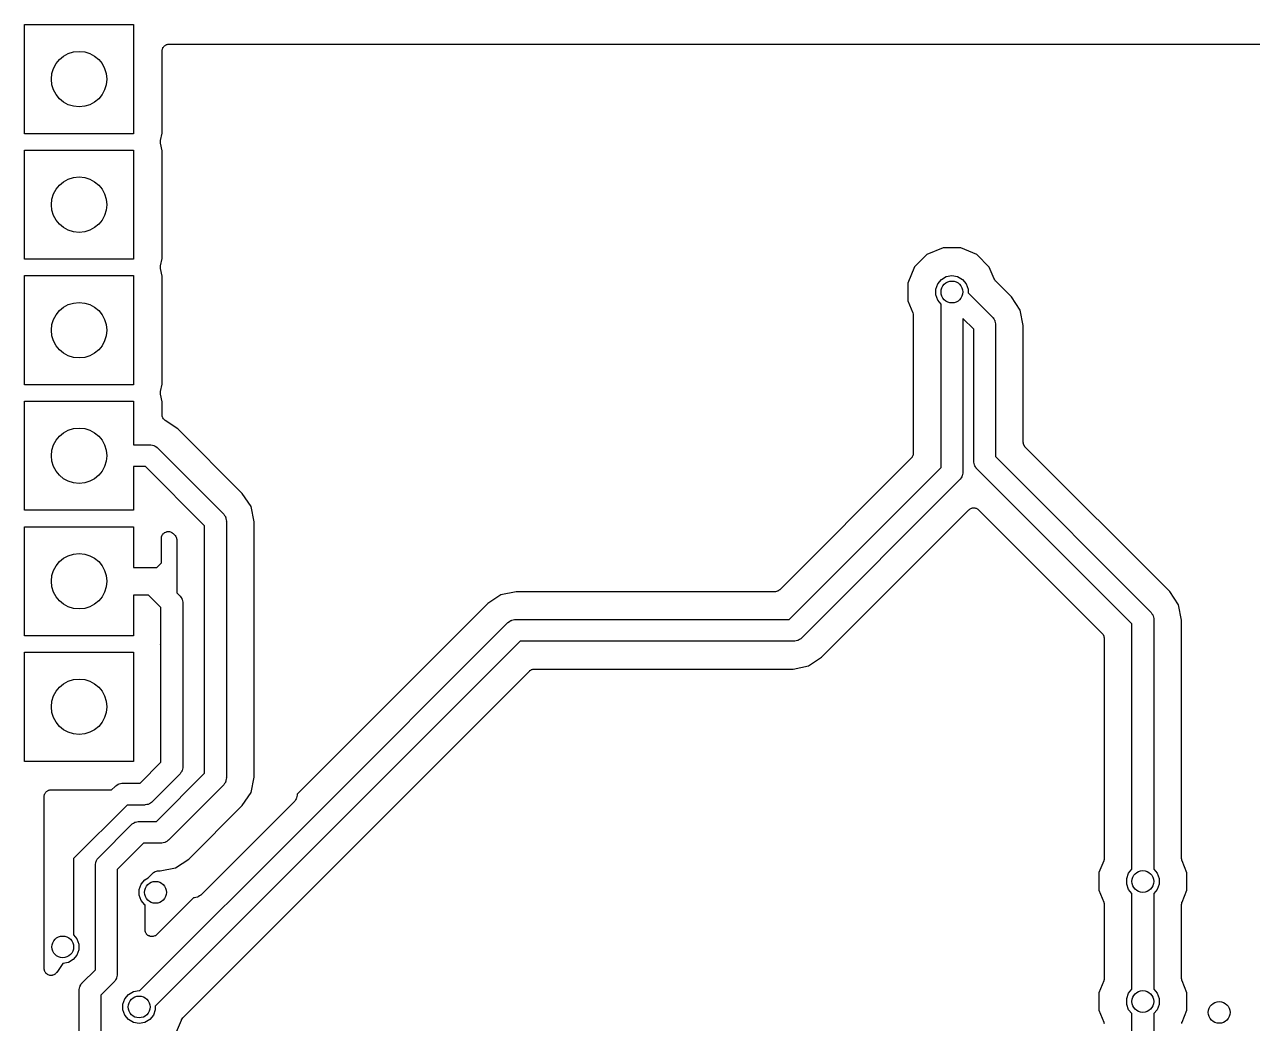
# Model space of a CAD drawing. Extents: x 0.2 to 50.9, y 0.2 to 28.3.
# Drawn here: x 0.2 to 22.71, y 10 to 28.3 of the extents above; entities that cross this region are included whole.
import ezdxf

# ---------------------------------------------------------------- set-up
doc = ezdxf.new("R2010")
doc.units = 0
doc.header["$MEASUREMENT"] = 0
doc.layers.add('BLACK', color=7, linetype='CONTINUOUS')

msp = doc.modelspace()

# ---------------------------------------------------------------- linework, layer by layer
at = {"layer": 'Black'}
for p, q in [((0.2, 26.3), (0.2, 28.3)), ((0.2, 28.3), (2.2, 28.3)), ((2.2, 28.3), (2.2, 26.3)), ((2.75866, 27.9038), (2.76581, 27.9123)), ((2.76581, 27.9123), (2.77543, 27.9178)), ((2.77543, 27.9178), (2.78394, 27.925)), ((2.78394, 27.925), (2.79438, 27.9288)), ((2.79438, 27.9288), (2.804, 27.9343)), ((2.804, 27.9343), (2.81495, 27.9363)), ((2.81495, 27.9363), (2.82539, 27.9401)), ((2.82539, 27.9401), (2.8365, 27.9401)), ((2.8365, 27.9401), (2.84744, 27.942)), ((2.84744, 27.942), (50.815, 27.942)), ((2.72044, 27.815), (2.72237, 27.8259)), ((2.72044, 26.3126), (2.72044, 27.815)), ((2.72237, 27.8371), (2.72617, 27.8475)), ((2.72237, 27.8259), (2.72237, 27.8371)), ((2.72617, 27.8475), (2.7281, 27.8584)), ((2.7281, 27.8584), (2.73366, 27.8681)), ((2.73366, 27.8681), (2.73746, 27.8785)), ((2.73746, 27.8785), (2.7446, 27.887)), ((2.7446, 27.887), (2.75015, 27.8966)), ((2.75015, 27.8966), (2.75866, 27.9038)), ((2.2, 26.3), (0.2, 26.3)), ((2.6923, 26.1334), (2.69276, 26.1529)), ((2.69314, 26.1309), (2.6923, 26.1334)), ((2.69243, 26.1724), (2.69327, 26.1749)), ((2.69276, 26.1529), (2.69243, 26.1724)), ((2.69318, 26.1283), (2.69314, 26.1309)), ((2.72044, 25.9878), (2.69318, 26.1283)), ((2.69327, 26.1749), (2.69333, 26.1775)), ((2.69333, 26.1775), (2.72044, 26.3126)), ((0.2, 24), (0.2, 26)), ((0.2, 26), (2.2, 26)), ((2.2, 26), (2.2, 24)), ((2.72044, 24.0126), (2.72044, 25.9878)), ((16.7429, 24.0854), (16.5154, 23.8583)), ((17.04, 24.2081), (16.7429, 24.0854)), ((17.3614, 24.2079), (17.04, 24.2081)), ((17.6583, 24.0846), (17.3614, 24.2079)), ((17.8854, 23.8571), (17.6583, 24.0846)), ((2.2, 24), (0.2, 24)), ((2.69243, 23.8724), (2.69327, 23.8749)), ((2.69276, 23.8529), (2.69243, 23.8724)), ((2.69327, 23.8749), (2.69333, 23.8775)), ((2.69333, 23.8775), (2.72044, 24.0126)), ((0.2, 21.7), (0.2, 23.7)), ((0.2, 23.7), (2.2, 23.7)), ((2.2, 23.7), (2.2, 21.7)), ((2.6923, 23.8334), (2.69276, 23.8529)), ((2.69314, 23.8309), (2.6923, 23.8334)), ((2.69318, 23.8283), (2.69314, 23.8309)), ((2.72044, 23.6878), (2.69318, 23.8283)), ((2.72044, 21.7126), (2.72044, 23.6878)), ((16.5154, 23.8583), (16.3921, 23.5614)), ((17.0064, 23.6307), (17.097, 23.683)), ((17.097, 23.683), (17.2, 23.7011)), ((17.2, 23.7011), (17.303, 23.683)), ((17.303, 23.683), (17.3936, 23.6307)), ((17.9752, 23.6398), (17.8854, 23.8571)), ((17.9767, 23.6374), (17.9752, 23.6398)), ((17.9774, 23.6347), (17.9767, 23.6374)), ((17.9885, 23.6189), (17.9774, 23.6347)), ((16.3921, 23.5614), (16.3919, 23.24)), ((16.9034, 23.4523), (16.9392, 23.5506)), ((16.9034, 23.3477), (16.9034, 23.4523)), ((16.9392, 23.5506), (17.0064, 23.6307)), ((17.3936, 23.6307), (17.4608, 23.5506)), ((17.4608, 23.5506), (17.4966, 23.4523)), ((17.4966, 23.4523), (17.4966, 23.3863)), ((17.9988, 23.6026), (17.9885, 23.6189)), ((18.0011, 23.6009), (17.9988, 23.6026)), ((18.0027, 23.5985), (18.0011, 23.6009)), ((18.2918, 23.3095), (18.0027, 23.5985)), ((16.3919, 23.24), (16.4824, 23.0209)), ((16.9392, 23.2494), (16.9034, 23.3477)), ((17, 23.177), (16.9392, 23.2494)), ((17.4966, 23.3863), (17.9414, 22.9414)), ((18.4518, 23.07), (18.2918, 23.3095)), ((16.4824, 23.0209), (16.483, 23.0182)), ((16.483, 23.0182), (16.4843, 23.0159)), ((16.4843, 23.0159), (16.4877, 22.9968)), ((16.4877, 22.9968), (16.4919, 22.9779)), ((16.4919, 22.9779), (16.4915, 22.9751)), ((16.4915, 22.9751), (16.492, 22.9724)), ((16.492, 22.9724), (16.492, 20.4459)), ((17, 20.1828), (17, 23.177)), ((18.508, 22.7875), (18.4518, 23.07)), ((17.6, 22.7172), (17.4, 22.9172)), ((17.4, 22.9172), (17.4, 20.1)), ((17.9414, 22.9414), (17.9465, 22.9342)), ((17.9465, 22.9342), (17.9532, 22.9286)), ((17.9532, 22.9286), (17.9663, 22.9059)), ((17.9663, 22.9059), (17.9813, 22.8845)), ((17.9813, 22.8845), (17.9835, 22.876)), ((17.9835, 22.876), (17.9879, 22.8684)), ((17.9879, 22.8684), (17.9925, 22.8427)), ((17.9925, 22.8427), (17.9992, 22.8174)), ((17.9992, 22.8174), (17.9985, 22.8087)), ((17.9985, 22.8087), (18, 22.8)), ((18, 22.8), (18, 20.3828)), ((18.508, 20.6459), (18.508, 22.7875)), ((17.6, 20.3), (17.6, 22.7172)), ((2.2, 21.7), (0.2, 21.7)), ((2.69333, 21.5775), (2.72044, 21.7126)), ((0.2, 19.4), (0.2, 21.4)), ((0.2, 21.4), (2.2, 21.4)), ((2.2, 21.4), (2.2, 20.6)), ((2.6923, 21.5334), (2.69276, 21.5529)), ((2.69314, 21.5309), (2.6923, 21.5334)), ((2.69243, 21.5724), (2.69327, 21.5749)), ((2.69276, 21.5529), (2.69243, 21.5724)), ((2.69318, 21.5283), (2.69314, 21.5309)), ((2.72044, 21.3878), (2.69318, 21.5283)), ((2.69327, 21.5749), (2.69333, 21.5775)), ((2.72044, 21.1528), (2.72044, 21.3878)), ((2.72356, 21.1351), (2.72044, 21.1528)), ((2.72551, 21.1173), (2.72356, 21.1351)), ((2.72356, 21.1351), (2.72356, 21.1351)), ((2.72737, 21.1135), (2.72551, 21.1173)), ((2.7281, 21.1094), (2.72737, 21.1135)), ((2.72737, 21.1135), (2.72737, 21.1135)), ((2.73708, 21.0938), (2.7281, 21.1094)), ((2.74502, 21.0777), (2.73708, 21.0938)), ((2.73708, 21.0938), (2.73708, 21.0938)), ((2.74805, 21.0748), (2.74502, 21.0777)), ((2.75015, 21.0712), (2.74805, 21.0748)), ((2.76391, 21.0596), (2.75015, 21.0712)), ((2.77688, 21.0472), (2.76391, 21.0596)), ((3.00947, 20.8918), (2.77688, 21.0472)), ((4.19179, 19.7095), (3.00947, 20.8918)), ((2.2, 20.6), (2.5, 20.6)), ((2.5, 20.6), (2.50867, 20.5985)), ((2.50867, 20.5985), (2.51743, 20.5992)), ((2.51743, 20.5992), (2.54267, 20.5925)), ((2.54267, 20.5925), (2.5684, 20.5879)), ((2.5684, 20.5879), (2.57602, 20.5835)), ((2.57602, 20.5835), (2.58452, 20.5813)), ((2.58452, 20.5813), (2.60593, 20.5663)), ((2.60593, 20.5663), (2.62856, 20.5532)), ((2.62856, 20.5532), (2.63422, 20.5465)), ((2.63422, 20.5465), (2.64142, 20.5414)), ((2.64142, 20.5414), (3.84142, 19.3414)), ((18.509, 20.6404), (18.508, 20.6459)), ((18.5085, 20.6348), (18.509, 20.6404)), ((18.5128, 20.6188), (18.5085, 20.6348)), ((18.5157, 20.6024), (18.5128, 20.6188)), ((18.5185, 20.5976), (18.5157, 20.6024)), ((18.5199, 20.5922), (18.5185, 20.5976)), ((18.5294, 20.5786), (18.5199, 20.5922)), ((18.5377, 20.5642), (18.5294, 20.5786)), ((18.542, 20.5606), (18.5377, 20.5642)), ((18.5452, 20.5561), (18.542, 20.5606)), ((21.1918, 17.9095), (18.5452, 20.5561)), ((16.4548, 20.3561), (14.0439, 17.9452)), ((16.458, 20.3606), (16.4548, 20.3561)), ((16.4623, 20.3642), (16.458, 20.3606)), ((16.4706, 20.3786), (16.4623, 20.3642)), ((16.4801, 20.3922), (16.4706, 20.3786)), ((16.4815, 20.3976), (16.4801, 20.3922)), ((16.4843, 20.4024), (16.4815, 20.3976)), ((16.4872, 20.4188), (16.4843, 20.4024)), ((16.4915, 20.4348), (16.4872, 20.4188)), ((16.492, 20.4459), (16.491, 20.4404)), ((16.491, 20.4404), (16.4915, 20.4348)), ((17.6015, 20.2913), (17.6, 20.3)), ((17.6008, 20.2826), (17.6015, 20.2913)), ((17.6075, 20.2573), (17.6008, 20.2826)), ((18, 20.3828), (20.8414, 17.5414)), ((2.41716, 20.2), (2.2, 20.2)), ((2.2, 20.2), (2.2, 19.4)), ((3.5, 19.1172), (2.41716, 20.2)), ((14.2172, 17.4), (17, 20.1828)), ((17.3925, 20.0573), (17.3879, 20.0316)), ((17.3992, 20.0826), (17.3925, 20.0573)), ((17.4, 20.1), (17.3985, 20.0913)), ((17.3985, 20.0913), (17.3992, 20.0826)), ((17.6121, 20.2316), (17.6075, 20.2573)), ((17.6165, 20.224), (17.6121, 20.2316)), ((17.6187, 20.2155), (17.6165, 20.224)), ((17.6337, 20.1941), (17.6187, 20.2155)), ((17.6468, 20.1714), (17.6337, 20.1941)), ((17.6535, 20.1658), (17.6468, 20.1714)), ((17.6586, 20.1586), (17.6535, 20.1658)), ((20.5, 17.3172), (17.6586, 20.1586)), ((17.3414, 19.9586), (14.4414, 17.0586)), ((17.3465, 19.9658), (17.3414, 19.9586)), ((17.3532, 19.9714), (17.3465, 19.9658)), ((17.3663, 19.9941), (17.3532, 19.9714)), ((17.3813, 20.0155), (17.3663, 19.9941)), ((17.3835, 20.024), (17.3813, 20.0155)), ((17.3879, 20.0316), (17.3835, 20.024)), ((4.35181, 19.47), (4.19179, 19.7095)), ((2.2, 19.4), (0.2, 19.4)), ((4.408, 19.1875), (4.35181, 19.47)), ((14.8095, 16.7082), (17.5102, 19.4089)), ((17.5102, 19.4089), (17.5193, 19.4153)), ((17.5193, 19.4153), (17.5272, 19.4232)), ((17.5272, 19.4232), (17.5372, 19.4279)), ((17.5372, 19.4279), (17.5463, 19.4342)), ((17.5463, 19.4342), (17.5571, 19.4371)), ((17.5571, 19.4371), (17.5671, 19.4418)), ((17.5671, 19.4418), (17.5782, 19.4428)), ((17.5782, 19.4428), (17.5889, 19.4456)), ((17.5889, 19.4456), (17.6, 19.4447)), ((17.6, 19.4447), (17.6111, 19.4456)), ((17.6111, 19.4456), (17.6218, 19.4428)), ((17.6218, 19.4428), (17.6329, 19.4418)), ((17.6329, 19.4418), (17.6429, 19.4371)), ((17.6429, 19.4371), (17.6537, 19.4342)), ((17.6537, 19.4342), (17.6628, 19.4279)), ((17.6628, 19.4279), (17.6728, 19.4232)), ((17.6728, 19.4232), (17.6807, 19.4153)), ((17.6807, 19.4153), (17.6898, 19.4089)), ((17.6898, 19.4089), (19.9548, 17.1439)), ((3.84142, 19.3414), (3.84647, 19.3342)), ((3.84647, 19.3342), (3.85321, 19.3286)), ((3.85321, 19.3286), (3.86627, 19.3059)), ((3.86627, 19.3059), (3.88126, 19.2845)), ((3.88126, 19.2845), (3.88354, 19.276)), ((3.88354, 19.276), (3.88794, 19.2684)), ((3.88794, 19.2684), (3.89248, 19.2427)), ((3.89248, 19.2427), (3.89924, 19.2174)), ((3.89924, 19.2174), (3.89847, 19.2087)), ((3.89847, 19.2087), (3.9, 19.2)), ((3.9, 19.2), (3.9, 14.5)), ((4.408, 14.5125), (4.408, 19.1875)), ((0.2, 17.1), (0.2, 19.1)), ((0.2, 19.1), (2.2, 19.1)), ((2.2, 19.1), (2.2, 18.354)), ((2.71088, 18.9005), (2.71233, 18.917)), ((2.71233, 18.917), (2.71469, 18.9221)), ((2.71469, 18.9221), (2.71566, 18.9276)), ((2.71566, 18.9276), (2.72396, 18.9419)), ((2.72396, 18.9419), (2.73097, 18.957)), ((2.73097, 18.957), (2.73492, 18.9609)), ((2.73492, 18.9609), (2.73771, 18.9658)), ((2.73771, 18.9658), (2.75042, 18.9764)), ((2.75042, 18.9764), (2.76216, 18.9882)), ((2.76216, 18.9882), (2.76722, 18.9905)), ((2.76722, 18.9905), (2.7715, 18.9941)), ((2.7715, 18.9941), (2.7871, 18.9998)), ((2.7871, 18.9998), (2.80213, 19.0068)), ((2.80213, 19.0068), (2.80769, 19.0073)), ((2.80769, 19.0073), (2.81295, 19.0092)), ((2.81295, 19.0092), (2.82954, 19.0092)), ((2.82954, 19.0092), (2.84607, 19.0106)), ((2.84607, 19.0106), (2.85147, 19.0092)), ((2.85147, 19.0092), (2.85705, 19.0092)), ((2.85705, 19.0092), (2.87265, 19.0035)), ((2.87265, 19.0035), (2.88867, 18.9992)), ((2.88867, 18.9992), (2.89325, 18.996)), ((2.89325, 18.996), (2.8985, 18.9941)), ((2.8985, 18.9941), (2.91121, 18.9835)), ((2.91121, 18.9835), (2.9248, 18.9739)), ((2.9248, 18.9739), (2.9548, 18.9439)), ((2.9548, 18.9439), (2.95801, 18.9394)), ((2.95801, 18.9394), (2.96229, 18.9358)), ((2.96229, 18.9358), (2.97059, 18.9214)), ((2.97059, 18.9214), (2.9801, 18.9078)), ((2.9801, 18.9078), (2.98155, 18.9024)), ((3.5, 14.5828), (3.5, 19.1172)), ((2.708, 18.8841), (2.71088, 18.9005)), ((2.708, 18.4384), (2.708, 18.8841)), ((2.98155, 18.9024), (2.98434, 18.8976)), ((2.98434, 18.8976), (2.98722, 18.8812)), ((2.98722, 18.8812), (2.99152, 18.8652)), ((2.99152, 18.8652), (2.99103, 18.8596)), ((2.99103, 18.8596), (2.992, 18.8541)), ((2.992, 18.8541), (2.992, 17.8908)), ((2.2, 18.354), (2.62364, 18.354)), ((2.62364, 18.354), (2.708, 18.4384)), ((2.47116, 17.846), (2.2, 17.846)), ((2.2, 17.846), (2.2, 17.1)), ((2.7, 17.6172), (2.47116, 17.846)), ((2.992, 17.8908), (3.04142, 17.8414)), ((3.04142, 17.8414), (3.04647, 17.8342)), ((3.04647, 17.8342), (3.05321, 17.8286)), ((3.05321, 17.8286), (3.06627, 17.8059)), ((3.06627, 17.8059), (3.08126, 17.7845)), ((3.08126, 17.7845), (3.08354, 17.776)), ((8.93001, 17.8518), (8.69052, 17.6918)), ((9.21251, 17.908), (8.93001, 17.8518)), ((13.9541, 17.908), (9.21251, 17.908)), ((13.9596, 17.909), (13.9541, 17.908)), ((13.9652, 17.9085), (13.9596, 17.909)), ((13.9812, 17.9128), (13.9652, 17.9085)), ((13.9976, 17.9157), (13.9812, 17.9128)), ((14.0024, 17.9185), (13.9976, 17.9157)), ((14.0078, 17.9199), (14.0024, 17.9185)), ((14.0214, 17.9294), (14.0078, 17.9199)), ((14.0358, 17.9377), (14.0214, 17.9294)), ((14.0394, 17.942), (14.0358, 17.9377)), ((14.0439, 17.9452), (14.0394, 17.942)), ((21.3518, 17.67), (21.1918, 17.9095)), ((2.7, 16.973), (2.7, 17.6172)), ((3.08354, 17.776), (3.08794, 17.7684)), ((3.08794, 17.7684), (3.09248, 17.7427)), ((3.09248, 17.7427), (3.09924, 17.7174)), ((3.09924, 17.7174), (3.09847, 17.7087)), ((3.09847, 17.7087), (3.1, 17.7)), ((3.1, 17.7), (3.1, 14.7)), ((8.69052, 17.6918), (5.2, 14.2013)), ((21.408, 17.3875), (21.3518, 17.67)), ((5.45858, 13.7414), (9.05858, 17.3414)), ((9.05858, 17.3414), (9.06578, 17.3465)), ((9.06578, 17.3465), (9.07144, 17.3532)), ((9.07144, 17.3532), (9.09407, 17.3663)), ((9.09407, 17.3663), (9.11548, 17.3813)), ((9.11548, 17.3813), (9.12398, 17.3835)), ((9.12398, 17.3835), (9.1316, 17.3879)), ((9.1316, 17.3879), (9.15733, 17.3925)), ((9.15733, 17.3925), (9.18257, 17.3992)), ((9.18257, 17.3992), (9.19133, 17.3985)), ((9.19133, 17.3985), (9.2, 17.4)), ((9.2, 17.4), (14.2172, 17.4)), ((20.8414, 17.5414), (20.8465, 17.5342)), ((20.8465, 17.5342), (20.8532, 17.5286)), ((20.8532, 17.5286), (20.8663, 17.5059)), ((20.8663, 17.5059), (20.8813, 17.4845)), ((20.8813, 17.4845), (20.8835, 17.476)), ((20.8835, 17.476), (20.8879, 17.4684)), ((20.8879, 17.4684), (20.8925, 17.4427)), ((20.8925, 17.4427), (20.8992, 17.4174)), ((20.8992, 17.4174), (20.8985, 17.4087)), ((20.8985, 17.4087), (20.9, 17.4)), ((20.9, 17.4), (20.9, 12.823)), ((21.408, 13.0276), (21.408, 17.3875)), ((19.9548, 17.1439), (19.958, 17.1394)), ((19.958, 17.1394), (19.9623, 17.1358)), ((19.9623, 17.1358), (19.9706, 17.1214)), ((19.9706, 17.1214), (19.9801, 17.1078)), ((19.9801, 17.1078), (19.9815, 17.1024)), ((20.5, 12.823), (20.5, 17.3172)), ((2.2, 17.1), (0.2, 17.1)), ((2.69364, 16.9443), (2.69522, 16.9514)), ((2.69559, 16.9295), (2.69364, 16.9443)), ((2.69509, 16.9586), (2.69996, 16.9728)), ((2.69522, 16.9514), (2.69509, 16.9586)), ((2.69585, 16.9145), (2.69559, 16.9295)), ((2.7, 16.8931), (2.69585, 16.9145)), ((2.69996, 16.9728), (2.7, 16.973)), ((2.7, 14.7828), (2.7, 16.8931)), ((9.28284, 17), (5.74142, 13.4586)), ((14.3, 17), (9.28284, 17)), ((14.3087, 17.0015), (14.3, 17)), ((14.3174, 17.0008), (14.3087, 17.0015)), ((14.3427, 17.0075), (14.3174, 17.0008)), ((14.3684, 17.0121), (14.3427, 17.0075)), ((14.376, 17.0165), (14.3684, 17.0121)), ((14.3845, 17.0187), (14.376, 17.0165)), ((14.4059, 17.0337), (14.3845, 17.0187)), ((14.4286, 17.0468), (14.4059, 17.0337)), ((14.4342, 17.0535), (14.4286, 17.0468)), ((14.4414, 17.0586), (14.4342, 17.0535)), ((19.9815, 17.1024), (19.9843, 17.0976)), ((19.9843, 17.0976), (19.9872, 17.0812)), ((19.9872, 17.0812), (19.9915, 17.0652)), ((19.9915, 17.0652), (19.991, 17.0596)), ((19.991, 17.0596), (19.992, 17.0541)), ((19.992, 17.0541), (19.992, 13.0272)), ((0.2, 14.8), (0.2, 16.8)), ((0.2, 16.8), (2.2, 16.8)), ((2.2, 16.8), (2.2, 14.8)), ((14.57, 16.5482), (14.8095, 16.7082)), ((6.10063, 13.0994), (9.45607, 16.4548)), ((9.45607, 16.4548), (9.46064, 16.458)), ((9.46064, 16.458), (9.46423, 16.4623)), ((9.46423, 16.4623), (9.47861, 16.4706)), ((9.47861, 16.4706), (9.4922, 16.4801)), ((9.4922, 16.4801), (9.49759, 16.4815)), ((9.49759, 16.4815), (9.50243, 16.4843)), ((9.50243, 16.4843), (9.51877, 16.4872)), ((9.51877, 16.4872), (9.5348, 16.4915)), ((9.5348, 16.4915), (9.54037, 16.491)), ((9.54037, 16.491), (9.54587, 16.492)), ((9.54587, 16.492), (14.2875, 16.492)), ((14.2875, 16.492), (14.57, 16.5482)), ((2.2, 14.8), (0.2, 14.8)), ((2.31716, 14.4), (2.7, 14.7828)), ((3.08794, 14.6316), (3.08354, 14.624)), ((3.09248, 14.6573), (3.08794, 14.6316)), ((3.09924, 14.6826), (3.09248, 14.6573)), ((3.1, 14.7), (3.09847, 14.6913)), ((3.09847, 14.6913), (3.09924, 14.6826)), ((3.04142, 14.5586), (2.54142, 14.0586)), ((2.61716, 13.7), (3.5, 14.5828)), ((3.04647, 14.5658), (3.04142, 14.5586)), ((3.05321, 14.5714), (3.04647, 14.5658)), ((3.06627, 14.5941), (3.05321, 14.5714)), ((3.08126, 14.6155), (3.06627, 14.5941)), ((3.08354, 14.624), (3.08126, 14.6155)), ((3.88126, 14.4155), (3.86627, 14.3941)), ((3.88354, 14.424), (3.88126, 14.4155)), ((3.88794, 14.4316), (3.88354, 14.424)), ((3.89248, 14.4573), (3.88794, 14.4316)), ((3.89924, 14.4826), (3.89248, 14.4573)), ((3.9, 14.5), (3.89847, 14.4913)), ((3.89847, 14.4913), (3.89924, 14.4826)), ((4.35181, 14.23), (4.408, 14.5125)), ((0.559929, 14.1746), (0.563729, 14.1851)), ((0.563729, 14.1851), (0.565659, 14.196)), ((0.565659, 14.196), (0.571215, 14.2056)), ((0.571215, 14.2056), (0.575015, 14.2161)), ((0.575015, 14.2161), (0.582155, 14.2246)), ((0.582155, 14.2246), (0.587712, 14.2342)), ((0.587712, 14.2342), (0.596223, 14.2413)), ((0.596223, 14.2413), (0.603366, 14.2498)), ((0.603366, 14.2498), (0.61299, 14.2554)), ((0.61299, 14.2554), (0.6215, 14.2625)), ((0.6215, 14.2625), (0.631939, 14.2663)), ((0.631939, 14.2663), (0.641563, 14.2719)), ((0.641563, 14.2719), (0.652505, 14.2738)), ((0.652505, 14.2738), (0.662947, 14.2776)), ((0.662947, 14.2776), (0.674059, 14.2776)), ((0.674059, 14.2776), (0.685, 14.2796)), ((0.685, 14.2796), (1.79672, 14.2796)), ((1.79672, 14.2796), (1.85858, 14.3414)), ((1.85858, 14.3414), (1.86578, 14.3465)), ((1.86578, 14.3465), (1.87144, 14.3532)), ((1.87144, 14.3532), (1.89407, 14.3663)), ((1.89407, 14.3663), (1.91548, 14.3813)), ((1.91548, 14.3813), (1.92398, 14.3835)), ((1.92398, 14.3835), (1.9316, 14.3879)), ((1.9316, 14.3879), (1.95733, 14.3925)), ((1.95733, 14.3925), (1.98257, 14.3992)), ((1.98257, 14.3992), (1.99133, 14.3985)), ((1.99133, 14.3985), (2, 14.4)), ((2, 14.4), (2.31716, 14.4)), ((3.84142, 14.3586), (2.84142, 13.3586)), ((3.84647, 14.3658), (3.84142, 14.3586)), ((3.85321, 14.3714), (3.84647, 14.3658)), ((3.86627, 14.3941), (3.85321, 14.3714)), ((4.19179, 13.9905), (4.35181, 14.23)), ((5.19924, 14.1826), (5.19248, 14.1573)), ((5.2, 14.2), (5.19847, 14.1913)), ((5.19847, 14.1913), (5.19924, 14.1826)), ((5.2, 14.2013), (5.2, 14.2)), ((0.558, 14.1526), (0.559929, 14.1635)), ((0.558, 11.004), (0.558, 14.1526)), ((0.559929, 14.1635), (0.559929, 14.1746)), ((2.08284, 14), (1.1, 13.0172)), ((2.4, 14), (2.08284, 14)), ((2.40867, 14.0015), (2.4, 14)), ((2.41743, 14.0008), (2.40867, 14.0015)), ((2.44267, 14.0075), (2.41743, 14.0008)), ((2.4684, 14.0121), (2.44267, 14.0075)), ((2.47602, 14.0165), (2.4684, 14.0121)), ((2.48452, 14.0187), (2.47602, 14.0165)), ((2.50593, 14.0337), (2.48452, 14.0187)), ((2.52856, 14.0468), (2.50593, 14.0337)), ((2.53422, 14.0535), (2.52856, 14.0468)), ((2.54142, 14.0586), (2.53422, 14.0535)), ((3.20947, 13.0082), (4.19179, 13.9905)), ((5.14142, 14.0586), (3.44142, 12.3586)), ((5.14647, 14.0658), (5.14142, 14.0586)), ((5.15321, 14.0714), (5.14647, 14.0658)), ((5.16628, 14.0941), (5.15321, 14.0714)), ((5.18126, 14.1155), (5.16628, 14.0941)), ((5.18354, 14.124), (5.18126, 14.1155)), ((5.18794, 14.1316), (5.18354, 14.124)), ((5.19248, 14.1573), (5.18794, 14.1316)), ((2.31556, 10.5984), (5.45858, 13.7414)), ((1.55858, 13.0414), (2.15858, 13.6414)), ((2.15858, 13.6414), (2.16578, 13.6465)), ((2.16578, 13.6465), (2.17144, 13.6532)), ((2.17144, 13.6532), (2.19407, 13.6663)), ((2.19407, 13.6663), (2.21548, 13.6813)), ((2.21548, 13.6813), (2.22398, 13.6835)), ((2.22398, 13.6835), (2.2316, 13.6879)), ((2.2316, 13.6879), (2.25733, 13.6925)), ((2.25733, 13.6925), (2.28257, 13.6992)), ((2.28257, 13.6992), (2.29133, 13.6985)), ((2.29133, 13.6985), (2.3, 13.7)), ((2.3, 13.7), (2.61716, 13.7)), ((2.38284, 13.3), (1.9, 12.8172)), ((2.7, 13.3), (2.38284, 13.3)), ((5.74142, 13.4586), (2.59657, 10.3137)), ((2.70867, 13.3015), (2.7, 13.3)), ((2.71743, 13.3008), (2.70867, 13.3015)), ((2.74267, 13.3075), (2.71743, 13.3008)), ((2.7684, 13.3121), (2.74267, 13.3075)), ((2.77602, 13.3165), (2.7684, 13.3121)), ((2.78452, 13.3187), (2.77602, 13.3165)), ((2.80593, 13.3337), (2.78452, 13.3187)), ((2.82856, 13.3468), (2.80593, 13.3337)), ((2.83422, 13.3535), (2.82856, 13.3468)), ((2.84142, 13.3586), (2.83422, 13.3535)), ((5.74142, 13.4586), (5.74142, 13.4586)), ((5.74142, 13.4586), (5.74142, 13.4586)), ((3.10298, 10.1017), (6.10063, 13.0994)), ((1.1, 13.0172), (1.1, 11.623)), ((1.5, 12.9), (1.50153, 12.9087)), ((1.5, 10.9828), (1.5, 12.9)), ((1.50076, 12.9174), (1.50752, 12.9427)), ((1.50153, 12.9087), (1.50076, 12.9174)), ((1.50752, 12.9427), (1.51206, 12.9684)), ((1.51206, 12.9684), (1.51646, 12.976)), ((1.51646, 12.976), (1.51874, 12.9845)), ((1.51874, 12.9845), (1.53372, 13.0059)), ((1.53372, 13.0059), (1.54679, 13.0286)), ((1.54679, 13.0286), (1.55353, 13.0342)), ((1.55353, 13.0342), (1.55858, 13.0414)), ((2.68749, 12.792), (2.96999, 12.8482)), ((2.96999, 12.8482), (3.20947, 13.0082)), ((19.9823, 12.9785), (19.8921, 12.7614)), ((19.9829, 12.9813), (19.9823, 12.9785)), ((19.9843, 12.9838), (19.9829, 12.9813)), ((19.9877, 13.0028), (19.9843, 12.9838)), ((19.9919, 13.0216), (19.9877, 13.0028)), ((19.992, 13.0272), (19.9915, 13.0244)), ((19.9915, 13.0244), (19.9919, 13.0216)), ((21.4085, 13.0249), (21.408, 13.0276)), ((21.4081, 13.0222), (21.4085, 13.0249)), ((21.4123, 13.0032), (21.4081, 13.0222)), ((21.4157, 12.9841), (21.4123, 13.0032)), ((21.417, 12.9818), (21.4157, 12.9841)), ((21.4176, 12.9791), (21.417, 12.9818)), ((21.5081, 12.76), (21.4176, 12.9791)), ((1.9, 12.8172), (1.9, 10.9)), ((2.3392, 12.5506), (2.40643, 12.6307)), ((2.40643, 12.6307), (2.46682, 12.6656)), ((2.46682, 12.6656), (2.55607, 12.7548)), ((2.55607, 12.7548), (2.56064, 12.758)), ((2.56064, 12.758), (2.56423, 12.7623)), ((2.56423, 12.7623), (2.57861, 12.7706)), ((2.57861, 12.7706), (2.5922, 12.7801)), ((2.5922, 12.7801), (2.59759, 12.7815)), ((2.59759, 12.7815), (2.60243, 12.7843)), ((2.60243, 12.7843), (2.61877, 12.7872)), ((2.61877, 12.7872), (2.6348, 12.7915)), ((2.6348, 12.7915), (2.64037, 12.791)), ((2.64037, 12.791), (2.64587, 12.792)), ((2.64587, 12.792), (2.68749, 12.792)), ((19.8921, 12.7614), (19.8919, 12.44)), ((20.4034, 12.6523), (20.4392, 12.7506)), ((20.4034, 12.5477), (20.4034, 12.6523)), ((20.4392, 12.7506), (20.5, 12.823)), ((20.9, 12.823), (20.9608, 12.7506)), ((20.9608, 12.7506), (20.9966, 12.6523)), ((20.9966, 12.6523), (20.9966, 12.5477)), ((21.5079, 12.4386), (21.5081, 12.76)), ((2.30343, 12.4523), (2.3392, 12.5506)), ((2.30343, 12.3477), (2.30343, 12.4523)), ((19.8919, 12.44), (19.9824, 12.2209)), ((20.4392, 12.4494), (20.4034, 12.5477)), ((20.5, 12.377), (20.4392, 12.4494)), ((20.9608, 12.4494), (20.9, 12.377)), ((20.9966, 12.5477), (20.9608, 12.4494)), ((21.4177, 12.2215), (21.5079, 12.4386)), ((2.3392, 12.2494), (2.30343, 12.3477)), ((2.40643, 12.1693), (2.3392, 12.2494)), ((2.408, 12.1684), (2.40643, 12.1693)), ((2.408, 11.7159), (2.408, 12.1684)), ((3.29874, 12.3), (2.6248, 11.6261)), ((3.3, 12.3), (3.29874, 12.3)), ((3.30867, 12.3015), (3.3, 12.3)), ((3.31743, 12.3008), (3.30867, 12.3015)), ((3.34267, 12.3075), (3.31743, 12.3008)), ((3.3684, 12.3121), (3.34267, 12.3075)), ((3.37602, 12.3165), (3.3684, 12.3121)), ((3.38452, 12.3187), (3.37602, 12.3165)), ((3.40593, 12.3337), (3.38452, 12.3187)), ((3.42856, 12.3468), (3.40593, 12.3337)), ((3.43422, 12.3535), (3.42856, 12.3468)), ((3.44142, 12.3586), (3.43422, 12.3535)), ((19.9824, 12.2209), (19.983, 12.2182)), ((19.983, 12.2182), (19.9843, 12.2159)), ((19.9843, 12.2159), (19.9877, 12.1968)), ((19.9877, 12.1968), (19.9919, 12.1779)), ((19.9919, 12.1779), (19.9915, 12.1751)), ((19.9915, 12.1751), (19.992, 12.1724)), ((19.992, 12.1724), (19.992, 10.8272)), ((20.5, 10.623), (20.5, 12.377)), ((20.9, 12.377), (20.9, 10.623)), ((21.408, 12.1728), (21.4085, 12.1756)), ((21.408, 10.8276), (21.408, 12.1728)), ((21.4081, 12.1784), (21.4123, 12.1972)), ((21.4085, 12.1756), (21.4081, 12.1784)), ((21.4123, 12.1972), (21.4157, 12.2162)), ((21.4157, 12.2162), (21.4171, 12.2187)), ((21.4171, 12.2187), (21.4177, 12.2215)), ((2.41088, 11.6995), (2.408, 11.7159)), ((1.1, 11.623), (1.1608, 11.5506)), ((1.1608, 11.5506), (1.19657, 11.4523)), ((2.41233, 11.683), (2.41088, 11.6995)), ((2.41469, 11.6779), (2.41233, 11.683)), ((2.41566, 11.6724), (2.41469, 11.6779)), ((2.42396, 11.6581), (2.41566, 11.6724)), ((2.43097, 11.643), (2.42396, 11.6581)), ((2.43492, 11.6391), (2.43097, 11.643)), ((2.43771, 11.6342), (2.43492, 11.6391)), ((2.45042, 11.6236), (2.43771, 11.6342)), ((2.46216, 11.6118), (2.45042, 11.6236)), ((2.46722, 11.6095), (2.46216, 11.6118)), ((2.4715, 11.6059), (2.46722, 11.6095)), ((2.4871, 11.6002), (2.4715, 11.6059)), ((2.50213, 11.5932), (2.4871, 11.6002)), ((2.50769, 11.5927), (2.50213, 11.5932)), ((2.51295, 11.5908), (2.50769, 11.5927)), ((2.52954, 11.5908), (2.51295, 11.5908)), ((2.54607, 11.5894), (2.52954, 11.5908)), ((2.55147, 11.5908), (2.54607, 11.5894)), ((2.55705, 11.5908), (2.55147, 11.5908)), ((2.57265, 11.5965), (2.55705, 11.5908)), ((2.58867, 11.6008), (2.57265, 11.5965)), ((2.59325, 11.604), (2.58867, 11.6008)), ((2.5985, 11.6059), (2.59325, 11.604)), ((2.61121, 11.6165), (2.5985, 11.6059)), ((2.6248, 11.6261), (2.61121, 11.6165)), ((1.19657, 11.3477), (1.1608, 11.2494)), ((1.19657, 11.4523), (1.19657, 11.3477)), ((0.901264, 11.0991), (0.790597, 10.9335)), ((1.003, 11.117), (0.901264, 11.0991)), ((1.09357, 11.1693), (1.003, 11.117)), ((1.1608, 11.2494), (1.09357, 11.1693)), ((0.55921, 10.9971), (0.558, 11.004)), ((0.558755, 10.9902), (0.55921, 10.9971)), ((0.563014, 10.9756), (0.558755, 10.9902)), ((0.565659, 10.9606), (0.563014, 10.9756)), ((0.569146, 10.9545), (0.565659, 10.9606)), ((0.571097, 10.9478), (0.569146, 10.9545)), ((0.580098, 10.9356), (0.571097, 10.9478)), ((0.587712, 10.9224), (0.580098, 10.9356)), ((0.593053, 10.9179), (0.587712, 10.9224)), ((0.597178, 10.9123), (0.593053, 10.9179)), ((0.60984, 10.9038), (0.597178, 10.9123)), ((0.6215, 10.894), (0.60984, 10.9038)), ((0.62805, 10.8916), (0.6215, 10.894)), ((0.633851, 10.8878), (0.62805, 10.8916)), ((0.648641, 10.8841), (0.633851, 10.8878)), ((0.662947, 10.8789), (0.648641, 10.8841)), ((0.669922, 10.8789), (0.662947, 10.8789)), ((0.676694, 10.8773), (0.669922, 10.8789)), ((0.691826, 10.8789), (0.676694, 10.8773)), ((0.707053, 10.8789), (0.691826, 10.8789)), ((0.713604, 10.8813), (0.707053, 10.8789)), ((0.720539, 10.8821), (0.713604, 10.8813)), ((0.734199, 10.8888), (0.720539, 10.8821)), ((0.7485, 10.894), (0.734199, 10.8888)), ((0.75384, 10.8985), (0.7485, 10.894)), ((0.760096, 10.9016), (0.75384, 10.8985)), ((0.770624, 10.9126), (0.760096, 10.9016)), ((0.782288, 10.9224), (0.770624, 10.9126)), ((0.785775, 10.9284), (0.782288, 10.9224)), ((0.790597, 10.9335), (0.785775, 10.9284)), ((1.25858, 10.7414), (1.5, 10.9828)), ((1.88126, 10.8155), (1.86628, 10.7941)), ((1.88354, 10.824), (1.88126, 10.8155)), ((1.88794, 10.8316), (1.88354, 10.824)), ((1.89248, 10.8573), (1.88794, 10.8316)), ((1.89924, 10.8826), (1.89248, 10.8573)), ((1.9, 10.9), (1.89847, 10.8913)), ((1.89847, 10.8913), (1.89924, 10.8826)), ((19.9919, 10.8216), (19.9877, 10.8028)), ((19.992, 10.8272), (19.9915, 10.8244)), ((19.9915, 10.8244), (19.9919, 10.8216)), ((21.4085, 10.8249), (21.408, 10.8276)), ((21.4081, 10.8222), (21.4085, 10.8249)), ((21.4123, 10.8032), (21.4081, 10.8222)), ((1.2, 10.6), (1.20153, 10.6087)), ((1.2, 9.6), (1.2, 10.6)), ((1.20076, 10.6174), (1.20752, 10.6427)), ((1.20153, 10.6087), (1.20076, 10.6174)), ((1.20752, 10.6427), (1.21206, 10.6684)), ((1.21206, 10.6684), (1.21646, 10.676)), ((1.21646, 10.676), (1.21874, 10.6845)), ((1.21874, 10.6845), (1.23372, 10.7059)), ((1.23372, 10.7059), (1.24679, 10.7286)), ((1.24679, 10.7286), (1.25353, 10.7342)), ((1.25353, 10.7342), (1.25858, 10.7414)), ((1.84142, 10.7586), (1.6, 10.5172)), ((1.84647, 10.7658), (1.84142, 10.7586)), ((1.85321, 10.7714), (1.84647, 10.7658)), ((1.86628, 10.7941), (1.85321, 10.7714)), ((2.10643, 10.5307), (2.197, 10.583)), ((2.197, 10.583), (2.3, 10.6011)), ((2.3, 10.6011), (2.31556, 10.5984)), ((19.9823, 10.7785), (19.8921, 10.5614)), ((19.9829, 10.7813), (19.9823, 10.7785)), ((19.9843, 10.7838), (19.9829, 10.7813)), ((19.9877, 10.8028), (19.9843, 10.7838)), ((20.4392, 10.5506), (20.5, 10.623)), ((20.9, 10.623), (20.9608, 10.5506)), ((21.4157, 10.7841), (21.4123, 10.8032)), ((21.417, 10.7818), (21.4157, 10.7841)), ((21.4176, 10.7791), (21.417, 10.7818)), ((21.5081, 10.56), (21.4176, 10.7791)), ((1.6, 10.5172), (1.6, 9.68284)), ((2.00343, 10.3523), (2.0392, 10.4506)), ((2.0392, 10.4506), (2.10643, 10.5307)), ((19.8921, 10.5614), (19.8919, 10.24)), ((20.4034, 10.4523), (20.4392, 10.5506)), ((20.4034, 10.3477), (20.4034, 10.4523)), ((20.9608, 10.5506), (20.9966, 10.4523)), ((20.9966, 10.4523), (20.9966, 10.3477)), ((21.5079, 10.2386), (21.5081, 10.56)), ((2.00343, 10.2477), (2.00343, 10.3523)), ((2.0392, 10.1494), (2.00343, 10.2477)), ((2.10643, 10.0693), (2.0392, 10.1494)), ((2.5608, 10.1494), (2.49357, 10.0693)), ((2.59657, 10.2477), (2.5608, 10.1494)), ((2.59657, 10.3137), (2.59657, 10.2477)), ((19.8919, 10.24), (19.9824, 10.0209)), ((20.4392, 10.2494), (20.4034, 10.3477)), ((20.5, 10.177), (20.4392, 10.2494)), ((20.5, 8.4), (20.5, 10.177)), ((20.9608, 10.2494), (20.9, 10.177)), ((20.9, 10.177), (20.9, 8.48284)), ((20.9966, 10.3477), (20.9608, 10.2494)), ((21.4177, 10.0215), (21.5079, 10.2386)), ((2.197, 10.017), (2.10643, 10.0693)), ((2.3, 9.99885), (2.197, 10.017)), ((2.403, 10.017), (2.3, 9.99885)), ((2.49357, 10.0693), (2.403, 10.017)), ((2.98459, 9.84171), (3.07549, 10.0606)), ((3.07549, 10.0606), (3.07697, 10.0629)), ((3.07697, 10.0629), (3.07768, 10.0656)), ((3.07768, 10.0656), (3.0888, 10.0815)), ((3.0888, 10.0815), (3.09922, 10.0978)), ((3.09922, 10.0978), (3.1014, 10.0995)), ((3.1014, 10.0995), (3.10298, 10.1017)), ((19.9824, 10.0209), (19.983, 10.0182)), ((19.983, 10.0182), (19.9843, 10.0159)), ((19.9843, 10.0159), (19.9877, 9.99677)), ((21.4123, 9.99722), (21.4157, 10.0162)), ((21.4157, 10.0162), (21.4171, 10.0187)), ((21.4171, 10.0187), (21.4177, 10.0215))]:
    msp.add_line(p, q, dxfattribs=at)
for centre, radius in [((1.2, 27.3), 0.508), ((1.2, 25), 0.508), ((17.2, 23.4), 0.2), ((1.2, 22.7), 0.508), ((1.2, 20.4), 0.508), ((1.2, 18.1), 0.508), ((1.2, 15.8), 0.508), ((20.7, 12.6), 0.2), ((2.6, 12.4), 0.2), ((0.9, 11.4), 0.2), ((20.7, 10.4), 0.2), ((2.3, 10.3), 0.2), ((22.1, 10.2), 0.2)]:
    msp.add_circle(centre, radius, dxfattribs=at)

doc.saveas('drawing.dxf')
